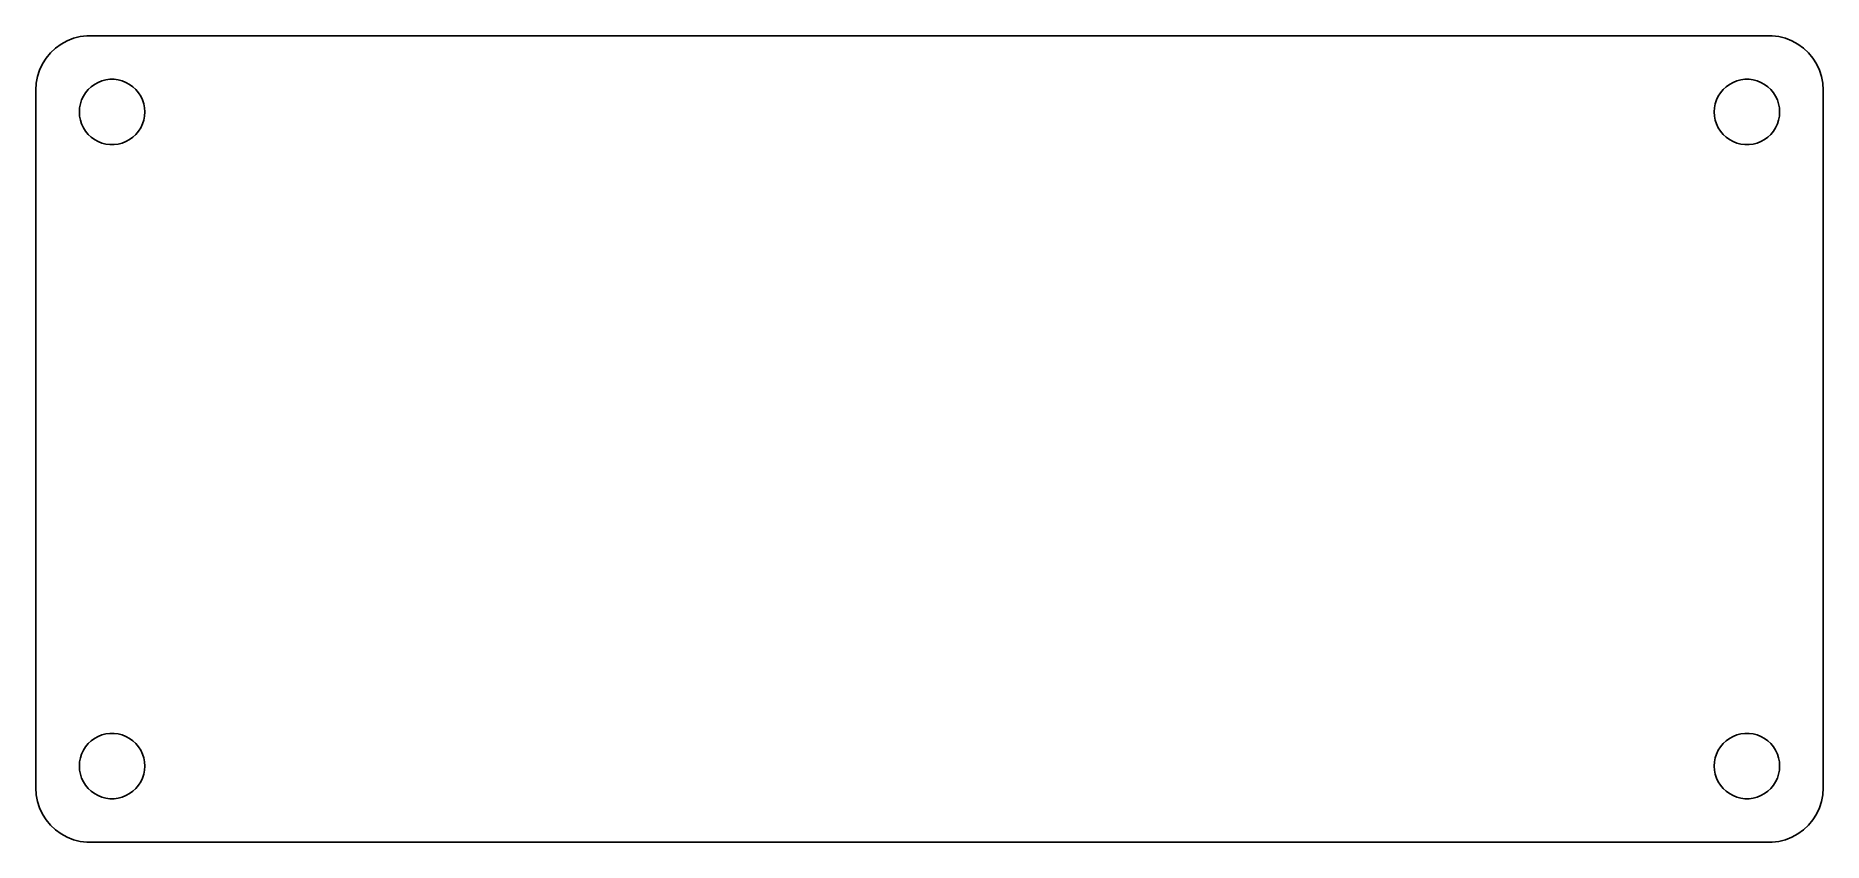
# Model space of a CAD drawing. Header units: metres. Extents: x -82 to 82, y -37 to 37.
import ezdxf

# ---------------------------------------------------------------- set-up
doc = ezdxf.new("R2010")
doc.units = ezdxf.units.M

msp = doc.modelspace()

# ---------------------------------------------------------------- linework, layer by layer
for p, q in [((-79.6791, 36.2216), (-80.1871, 35.8526)), ((-79.1289, 36.5241), (-79.6791, 36.2216)), ((-78.5451, 36.7553), (-79.1289, 36.5241)), ((-77.9369, 36.9114), (-78.5451, 36.7553)), ((-77.3139, 36.9901), (-77.9369, 36.9114)), ((77.3139, 36.9901), (-77.3139, 36.9901)), ((77.9369, 36.9114), (77.3139, 36.9901)), ((78.5451, 36.7553), (77.9369, 36.9114)), ((79.1289, 36.5241), (78.5451, 36.7553)), ((79.6791, 36.2216), (79.1289, 36.5241)), ((80.1871, 35.8526), (79.6791, 36.2216)), ((-81.0451, 34.9389), (-81.3815, 34.4088)), ((-80.6448, 35.4227), (-81.0451, 34.9389)), ((-80.1871, 35.8526), (-80.6448, 35.4227)), ((80.6448, 35.4227), (80.1871, 35.8526)), ((81.0451, 34.9389), (80.6448, 35.4227)), ((81.3815, 34.4088), (81.0451, 34.9389)), ((-81.8429, 33.2434), (-81.9606, 32.6267)), ((-81.6489, 33.8406), (-81.8429, 33.2434)), ((-81.3815, 34.4088), (-81.6489, 33.8406)), ((-76.2773, 32.7145), (-75.927, 32.8532)), ((-75.927, 32.8532), (-75.5621, 32.9469)), ((-75.5621, 32.9469), (-75.1884, 32.9941)), ((-75.1884, 32.9941), (-74.8116, 32.9941)), ((-74.8116, 32.9941), (-74.4379, 32.9469)), ((-74.4379, 32.9469), (-74.073, 32.8532)), ((-74.073, 32.8532), (-73.7227, 32.7145)), ((73.7227, 32.7145), (74.073, 32.8532)), ((74.073, 32.8532), (74.4379, 32.9469)), ((74.4379, 32.9469), (74.8116, 32.9941)), ((74.8116, 32.9941), (75.1884, 32.9941)), ((75.1884, 32.9941), (75.5621, 32.9469)), ((75.5621, 32.9469), (75.927, 32.8532)), ((75.927, 32.8532), (76.2773, 32.7145)), ((81.6489, 33.8406), (81.3815, 34.4088)), ((81.8429, 33.2434), (81.6489, 33.8406)), ((81.9606, 32.6267), (81.8429, 33.2434)), ((-81.9606, 32.6267), (-82, 32)), ((-82, 32), (-82, -32)), ((-77.7893, 31.1044), (-77.6289, 31.4453)), ((-77.6289, 31.4453), (-77.427, 31.7634)), ((-77.427, 31.7634), (-77.1869, 32.0536)), ((-77.1869, 32.0536), (-76.9123, 32.3115)), ((-76.9123, 32.3115), (-76.6075, 32.533)), ((-76.6075, 32.533), (-76.2773, 32.7145)), ((-73.7227, 32.7145), (-73.3925, 32.533)), ((-73.3925, 32.533), (-73.0877, 32.3115)), ((-73.0877, 32.3115), (-72.8131, 32.0536)), ((-72.8131, 32.0536), (-72.573, 31.7634)), ((-72.573, 31.7634), (-72.3711, 31.4453)), ((-72.3711, 31.4453), (-72.2107, 31.1044)), ((72.2107, 31.1044), (72.3711, 31.4453)), ((72.3711, 31.4453), (72.573, 31.7634)), ((72.573, 31.7634), (72.8131, 32.0536)), ((72.8131, 32.0536), (73.0877, 32.3115)), ((73.0877, 32.3115), (73.3925, 32.533)), ((73.3925, 32.533), (73.7227, 32.7145)), ((76.2773, 32.7145), (76.6075, 32.533)), ((76.6075, 32.533), (76.9123, 32.3115)), ((76.9123, 32.3115), (77.1869, 32.0536)), ((77.1869, 32.0536), (77.427, 31.7634)), ((77.427, 31.7634), (77.6289, 31.4453)), ((77.6289, 31.4453), (77.7893, 31.1044)), ((82, 32), (81.9606, 32.6267)), ((82, -32), (82, 32)), ((-78, 30), (-77.9763, 30.376)), ((-77.9763, 29.624), (-78, 30)), ((-77.9763, 30.376), (-77.9057, 30.7461)), ((-77.9057, 29.2539), (-77.9763, 29.624)), ((-77.9057, 30.7461), (-77.7893, 31.1044)), ((-72.2107, 31.1044), (-72.0943, 30.7461)), ((-72.0943, 30.7461), (-72.0237, 30.376)), ((-72.0237, 29.624), (-72.0943, 29.2539)), ((-72.0237, 30.376), (-72, 30)), ((-72, 30), (-72.0237, 29.624)), ((72, 30), (72.0237, 30.376)), ((72.0237, 29.624), (72, 30)), ((72.0237, 30.376), (72.0943, 30.7461)), ((72.0943, 29.2539), (72.0237, 29.624)), ((72.0943, 30.7461), (72.2107, 31.1044)), ((77.7893, 31.1044), (77.9057, 30.7461)), ((77.9057, 30.7461), (77.9763, 30.376)), ((77.9763, 29.624), (77.9057, 29.2539)), ((77.9763, 30.376), (78, 30)), ((78, 30), (77.9763, 29.624)), ((-77.7893, 28.8956), (-77.9057, 29.2539)), ((-77.6289, 28.5547), (-77.7893, 28.8956)), ((-77.427, 28.2366), (-77.6289, 28.5547)), ((-77.1869, 27.9464), (-77.427, 28.2366)), ((-76.9123, 27.6884), (-77.1869, 27.9464)), ((-72.8131, 27.9464), (-73.0877, 27.6884)), ((-72.573, 28.2366), (-72.8131, 27.9464)), ((-72.3711, 28.5547), (-72.573, 28.2366)), ((-72.2107, 28.8956), (-72.3711, 28.5547)), ((-72.0943, 29.2539), (-72.2107, 28.8956)), ((72.2107, 28.8956), (72.0943, 29.2539)), ((72.3711, 28.5547), (72.2107, 28.8956)), ((72.573, 28.2366), (72.3711, 28.5547)), ((72.8131, 27.9464), (72.573, 28.2366)), ((73.0877, 27.6884), (72.8131, 27.9464)), ((77.1869, 27.9464), (76.9123, 27.6884)), ((77.427, 28.2366), (77.1869, 27.9464)), ((77.6289, 28.5547), (77.427, 28.2366)), ((77.7893, 28.8956), (77.6289, 28.5547)), ((77.9057, 29.2539), (77.7893, 28.8956)), ((-76.6075, 27.467), (-76.9123, 27.6884)), ((-76.2773, 27.2855), (-76.6075, 27.467)), ((-75.927, 27.1468), (-76.2773, 27.2855)), ((-75.5621, 27.0531), (-75.927, 27.1468)), ((-75.1884, 27.0059), (-75.5621, 27.0531)), ((-74.8116, 27.0059), (-75.1884, 27.0059)), ((-74.4379, 27.0531), (-74.8116, 27.0059)), ((-74.073, 27.1468), (-74.4379, 27.0531)), ((-73.7227, 27.2855), (-74.073, 27.1468)), ((-73.3925, 27.467), (-73.7227, 27.2855)), ((-73.0877, 27.6884), (-73.3925, 27.467)), ((73.3925, 27.467), (73.0877, 27.6884)), ((73.7227, 27.2855), (73.3925, 27.467)), ((74.073, 27.1468), (73.7227, 27.2855)), ((74.4379, 27.0531), (74.073, 27.1468)), ((74.8116, 27.0059), (74.4379, 27.0531)), ((75.1884, 27.0059), (74.8116, 27.0059)), ((75.5621, 27.0531), (75.1884, 27.0059)), ((75.927, 27.1468), (75.5621, 27.0531)), ((76.2773, 27.2855), (75.927, 27.1468)), ((76.6075, 27.467), (76.2773, 27.2855)), ((76.9123, 27.6884), (76.6075, 27.467)), ((-77.1869, -27.9464), (-76.9123, -27.6884)), ((-76.9123, -27.6884), (-76.6075, -27.467)), ((-76.6075, -27.467), (-76.2773, -27.2855)), ((-76.2773, -27.2855), (-75.927, -27.1468)), ((-75.927, -27.1468), (-75.5621, -27.0531)), ((-75.5621, -27.0531), (-75.1884, -27.0059)), ((-75.1884, -27.0059), (-74.8116, -27.0059)), ((-74.8116, -27.0059), (-74.4379, -27.0531)), ((-74.4379, -27.0531), (-74.073, -27.1468)), ((-74.073, -27.1468), (-73.7227, -27.2855)), ((-73.7227, -27.2855), (-73.3925, -27.467)), ((-73.3925, -27.467), (-73.0877, -27.6884)), ((-73.0877, -27.6884), (-72.8131, -27.9464)), ((72.8131, -27.9464), (73.0877, -27.6884)), ((73.0877, -27.6884), (73.3925, -27.467)), ((73.3925, -27.467), (73.7227, -27.2855)), ((73.7227, -27.2855), (74.073, -27.1468)), ((74.073, -27.1468), (74.4379, -27.0531)), ((74.4379, -27.0531), (74.8116, -27.0059)), ((74.8116, -27.0059), (75.1884, -27.0059)), ((75.1884, -27.0059), (75.5621, -27.0531)), ((75.5621, -27.0531), (75.927, -27.1468)), ((75.927, -27.1468), (76.2773, -27.2855)), ((76.2773, -27.2855), (76.6075, -27.467)), ((76.6075, -27.467), (76.9123, -27.6884)), ((76.9123, -27.6884), (77.1869, -27.9464)), ((-77.9763, -29.624), (-77.9057, -29.2539)), ((-77.9057, -29.2539), (-77.7893, -28.8956)), ((-77.7893, -28.8956), (-77.6289, -28.5547)), ((-77.6289, -28.5547), (-77.427, -28.2366)), ((-77.427, -28.2366), (-77.1869, -27.9464)), ((-72.8131, -27.9464), (-72.573, -28.2366)), ((-72.573, -28.2366), (-72.3711, -28.5547)), ((-72.3711, -28.5547), (-72.2107, -28.8956)), ((-72.2107, -28.8956), (-72.0943, -29.2539)), ((-72.0943, -29.2539), (-72.0237, -29.624)), ((72.0237, -29.624), (72.0943, -29.2539)), ((72.0943, -29.2539), (72.2107, -28.8956)), ((72.2107, -28.8956), (72.3711, -28.5547)), ((72.3711, -28.5547), (72.573, -28.2366)), ((72.573, -28.2366), (72.8131, -27.9464)), ((77.1869, -27.9464), (77.427, -28.2366)), ((77.427, -28.2366), (77.6289, -28.5547)), ((77.6289, -28.5547), (77.7893, -28.8956)), ((77.7893, -28.8956), (77.9057, -29.2539)), ((77.9057, -29.2539), (77.9763, -29.624)), ((-78, -30), (-77.9763, -29.624)), ((-77.9763, -30.376), (-78, -30)), ((-77.9057, -30.7461), (-77.9763, -30.376)), ((-77.7893, -31.1044), (-77.9057, -30.7461)), ((-77.6289, -31.4453), (-77.7893, -31.1044)), ((-72.2107, -31.1044), (-72.3711, -31.4453)), ((-72.0943, -30.7461), (-72.2107, -31.1044)), ((-72.0237, -30.376), (-72.0943, -30.7461)), ((-72.0237, -29.624), (-72, -30)), ((-72, -30), (-72.0237, -30.376)), ((72, -30), (72.0237, -29.624)), ((72.0237, -30.376), (72, -30)), ((72.0943, -30.7461), (72.0237, -30.376)), ((72.2107, -31.1044), (72.0943, -30.7461)), ((72.3711, -31.4453), (72.2107, -31.1044)), ((77.7893, -31.1044), (77.6289, -31.4453)), ((77.9057, -30.7461), (77.7893, -31.1044)), ((77.9763, -30.376), (77.9057, -30.7461)), ((77.9763, -29.624), (78, -30)), ((78, -30), (77.9763, -30.376)), ((-82, -32), (-81.9606, -32.6267)), ((-81.9606, -32.6267), (-81.8429, -33.2434)), ((-77.427, -31.7634), (-77.6289, -31.4453)), ((-77.1869, -32.0536), (-77.427, -31.7634)), ((-76.9123, -32.3115), (-77.1869, -32.0536)), ((-76.6075, -32.533), (-76.9123, -32.3115)), ((-76.2773, -32.7145), (-76.6075, -32.533)), ((-75.927, -32.8532), (-76.2773, -32.7145)), ((-73.7227, -32.7145), (-74.073, -32.8532)), ((-73.3925, -32.533), (-73.7227, -32.7145)), ((-73.0877, -32.3115), (-73.3925, -32.533)), ((-72.8131, -32.0536), (-73.0877, -32.3115)), ((-72.573, -31.7634), (-72.8131, -32.0536)), ((-72.3711, -31.4453), (-72.573, -31.7634)), ((72.573, -31.7634), (72.3711, -31.4453)), ((72.8131, -32.0536), (72.573, -31.7634)), ((73.0877, -32.3115), (72.8131, -32.0536)), ((73.3925, -32.533), (73.0877, -32.3115)), ((73.7227, -32.7145), (73.3925, -32.533)), ((74.073, -32.8532), (73.7227, -32.7145)), ((76.2773, -32.7145), (75.927, -32.8532)), ((76.6075, -32.533), (76.2773, -32.7145)), ((76.9123, -32.3115), (76.6075, -32.533)), ((77.1869, -32.0536), (76.9123, -32.3115)), ((77.427, -31.7634), (77.1869, -32.0536)), ((77.6289, -31.4453), (77.427, -31.7634)), ((81.8429, -33.2434), (81.9606, -32.6267)), ((81.9606, -32.6267), (82, -32)), ((-81.8429, -33.2434), (-81.6489, -33.8406)), ((-81.6489, -33.8406), (-81.3815, -34.4088)), ((-81.3815, -34.4088), (-81.0451, -34.9389)), ((-75.5621, -32.9469), (-75.927, -32.8532)), ((-75.1884, -32.9941), (-75.5621, -32.9469)), ((-74.8116, -32.9941), (-75.1884, -32.9941)), ((-74.4379, -32.9469), (-74.8116, -32.9941)), ((-74.073, -32.8532), (-74.4379, -32.9469)), ((74.4379, -32.9469), (74.073, -32.8532)), ((74.8116, -32.9941), (74.4379, -32.9469)), ((75.1884, -32.9941), (74.8116, -32.9941)), ((75.5621, -32.9469), (75.1884, -32.9941)), ((75.927, -32.8532), (75.5621, -32.9469)), ((81.0451, -34.9389), (81.3815, -34.4088)), ((81.3815, -34.4088), (81.6489, -33.8406)), ((81.6489, -33.8406), (81.8429, -33.2434)), ((-81.0451, -34.9389), (-80.6448, -35.4227)), ((-80.6448, -35.4227), (-80.1871, -35.8526)), ((-80.1871, -35.8526), (-79.6791, -36.2216)), ((79.6791, -36.2216), (80.1871, -35.8526)), ((80.1871, -35.8526), (80.6448, -35.4227)), ((80.6448, -35.4227), (81.0451, -34.9389)), ((-79.6791, -36.2216), (-79.1289, -36.5241)), ((-79.1289, -36.5241), (-78.5451, -36.7553)), ((-78.5451, -36.7553), (-77.9369, -36.9114)), ((-77.9369, -36.9114), (-77.3139, -36.9901)), ((-77.3139, -36.9901), (77.3139, -36.9901)), ((77.3139, -36.9901), (77.9369, -36.9114)), ((77.9369, -36.9114), (78.5451, -36.7553)), ((78.5451, -36.7553), (79.1289, -36.5241)), ((79.1289, -36.5241), (79.6791, -36.2216))]:
    msp.add_line(p, q)

doc.saveas('drawing.dxf')
